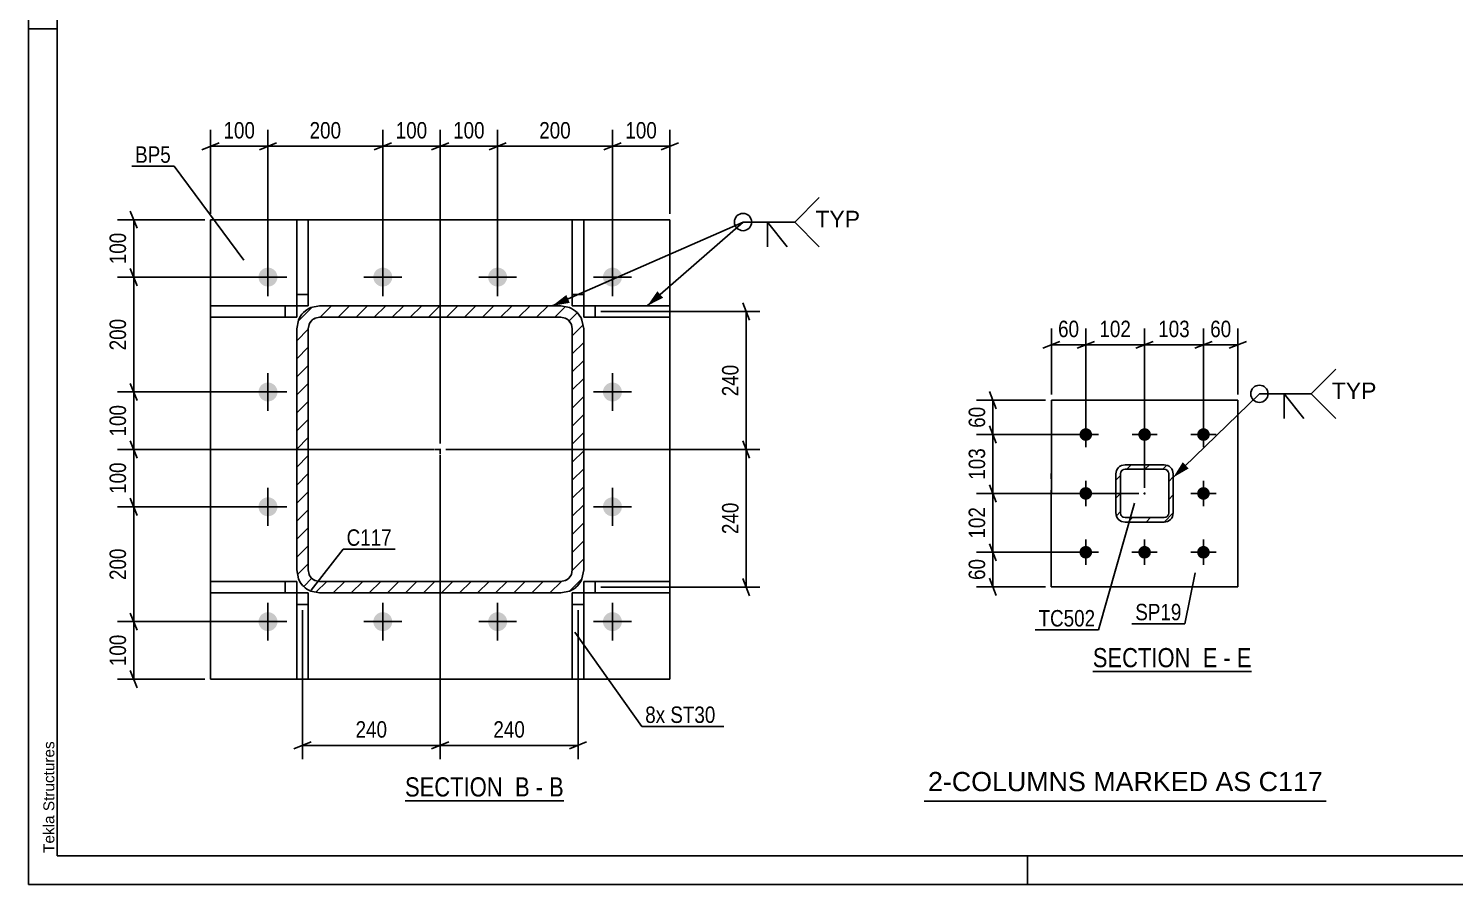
# Model space of a CAD drawing. Header units: millimetres. Extents: x -135 to 459, y -180 to 240.
# Drawn here: x -134.6 to 113.8, y -180.4 to -31.3 of the extents above; entities that cross this region are included whole.
import ezdxf

# ---------------------------------------------------------------- set-up
doc = ezdxf.new("R2010")
doc.units = ezdxf.units.MM
doc.linetypes.add('DXK_LINE_DOT2', pattern=[3.9198, 1.9599, -1.9599])
doc.linetypes.add('DXK_LINE_DOT3', pattern=[5.9187, 2.979, -0.9799, 0.9799, -0.9799])
doc.styles.add('Arial', font='ARIAL.TTF', dxfattribs={"height": 0.2})
doc.styles.add('Arial Narrow', font='ARIALN.TTF', dxfattribs={"height": 0.2})

# ---------------------------------------------------------------- blocks, each defined once
blk = doc.blocks.new('Unknown-284869733-1134')
at = {"color": 5, "linetype": 'Continuous'}
for p, q in [((-134.62, 239.6), (-134.62, -180.4)), ((-129.62, 234.6), (-129.62, -175.4)), ((-129.62, -31.4), (-134.62, -31.4)), ((-129.62, -175.4), (454.38, -175.4)), ((39.38, -180.4), (39.38, -175.4)), ((-134.62, -180.4), (459.38, -180.4))]:
    blk.add_line(p, q, dxfattribs=at)
at = {"color": 174, "linetype": 'Continuous', "style": 'Arial'}
blk.add_text('Tekla Structures', height=1.9102, rotation=90, dxfattribs=at).set_placement((-130.12, -174.9))
blk = doc.blocks.new('Unknown-284869733-11 - 7191')
at = {"color": 6, "linetype": 'Continuous'}
blk.add_line((-69.04, -165.83), (-41.39, -165.83), dxfattribs=at)
at = {"color": 0, "linetype": 'Continuous'}
blk.add_wipeout([(-50.93, -165.08), (-50.93, -161.58), (-69.04, -161.58), (-69.04, -165.08)], dxfattribs=at)
at = {"color": 7, "linetype": 'Continuous', "style": 'Arial Narrow'}
blk.add_text('SECTION ', height=3.34, dxfattribs=at).set_placement((-69.04, -165.08))
at = {"color": 0, "linetype": 'Continuous'}
blk.add_wipeout([(-47.32, -165.08), (-47.32, -161.58), (-49.88, -161.58), (-49.88, -165.08)], dxfattribs=at)
at = {"color": 7, "linetype": 'Continuous', "style": 'Arial Narrow'}
blk.add_text('B', height=3.34, dxfattribs=at).set_placement((-49.88, -165.08))
at = {"color": 0, "linetype": 'Continuous'}
blk.add_wipeout([(-45, -165.08), (-45, -161.58), (-46.27, -161.58), (-46.27, -165.08)], dxfattribs=at)
blk.add_wipeout([(-41.39, -165.08), (-41.39, -161.58), (-43.95, -161.58), (-43.95, -165.08)], dxfattribs=at)
at = {"color": 7, "linetype": 'Continuous', "style": 'Arial Narrow'}
for s, p in [('-', (-46.27, -165.08)), ('B', (-43.95, -165.08))]:
    blk.add_text(s, height=3.34, dxfattribs=at).set_placement(p)
blk = doc.blocks.new('Unknown-284869733-16 - 7795')
at = {"color": 6, "linetype": 'Continuous'}
blk.add_line((50.76, -143.32), (78.4, -143.32), dxfattribs=at)
at = {"color": 0, "linetype": 'Continuous'}
blk.add_wipeout([(68.86, -142.57), (68.86, -139.07), (50.76, -139.07), (50.76, -142.57)], dxfattribs=at)
at = {"color": 7, "linetype": 'Continuous', "style": 'Arial Narrow'}
blk.add_text('SECTION ', height=3.34, dxfattribs=at).set_placement((50.76, -142.57))
at = {"color": 0, "linetype": 'Continuous'}
blk.add_wipeout([(72.47, -142.57), (72.47, -139.07), (69.91, -139.07), (69.91, -142.57)], dxfattribs=at)
blk.add_wipeout([(74.8, -142.57), (74.8, -139.07), (73.52, -139.07), (73.52, -142.57)], dxfattribs=at)
at = {"color": 7, "linetype": 'Continuous', "style": 'Arial Narrow'}
blk.add_text('E', height=3.34, dxfattribs=at).set_placement((69.91, -142.57))
at = {"color": 0, "linetype": 'Continuous'}
blk.add_wipeout([(78.4, -142.57), (78.4, -139.07), (75.85, -139.07), (75.85, -142.57)], dxfattribs=at)
at = {"color": 7, "linetype": 'Continuous', "style": 'Arial Narrow'}
for s, p in [('-', (73.52, -142.57)), ('E', (75.85, -142.57))]:
    blk.add_text(s, height=3.34, dxfattribs=at).set_placement(p)
blk = doc.blocks.new('Part-284869733-7199 - 7191')
at = {"color": 2, "linetype": 'Continuous'}
for p, q in [((-39.91, -144.63), (-39.91, -129.63)), ((-37.91, -129.63), (-39.91, -129.63)), ((-37.91, -131.63), (-39.91, -131.63)), ((-37.91, -144.63), (-37.91, -129.63)), ((-37.91, -144.63), (-39.91, -144.63))]:
    blk.add_line(p, q, dxfattribs=at)
blk = doc.blocks.new('Part-284869733-7196 - 7191')
at = {"color": 2, "linetype": 'Continuous'}
for p, q in [((-102.91, -64.63), (-87.91, -64.63)), ((-102.91, -144.63), (-102.91, -64.63)), ((-85.91, -64.63), (-39.91, -64.63)), ((-22.91, -64.63), (-37.91, -64.63)), ((-22.91, -64.63), (-22.91, -79.63)), ((-22.91, -81.63), (-22.91, -127.63)), ((-22.91, -144.63), (-22.91, -129.63)), ((-102.91, -144.63), (-87.91, -144.63)), ((-85.91, -144.63), (-39.91, -144.63)), ((-22.91, -144.63), (-37.91, -144.63))]:
    blk.add_line(p, q, dxfattribs=at)
at = {"color": 7, "linetype": 'DXK_LINE_DOT2'}
for p, q in [((-87.91, -64.63), (-85.91, -64.63)), ((-37.91, -64.63), (-39.91, -64.63)), ((-22.91, -79.63), (-22.91, -81.63)), ((-22.91, -129.63), (-22.91, -127.63)), ((-87.91, -144.63), (-85.91, -144.63)), ((-37.91, -144.63), (-39.91, -144.63))]:
    blk.add_line(p, q, dxfattribs=at)
blk = doc.blocks.new('Part-284869733-7197 - 7191')
at = {"color": 2, "linetype": 'Continuous'}
for p, q in [((-39.91, -64.63), (-39.91, -79.63)), ((-37.91, -64.63), (-39.91, -64.63)), ((-37.91, -64.63), (-37.91, -79.63)), ((-37.91, -77.63), (-39.91, -77.63)), ((-39.91, -79.63), (-37.91, -79.63))]:
    blk.add_line(p, q, dxfattribs=at)
blk = doc.blocks.new('Part-284869733-7198 - 7191')
at = {"color": 2, "linetype": 'Continuous'}
for p, q in [((-22.91, -79.63), (-37.91, -79.63)), ((-37.91, -81.63), (-37.91, -79.63)), ((-22.91, -81.63), (-37.91, -81.63)), ((-35.91, -79.63), (-35.91, -81.63)), ((-22.91, -79.63), (-22.91, -81.63))]:
    blk.add_line(p, q, dxfattribs=at)
blk = doc.blocks.new('Part-284869733-7200 - 7191')
at = {"color": 2, "linetype": 'Continuous'}
for p, q in [((-37.91, -129.63), (-37.91, -127.63)), ((-37.91, -127.63), (-22.91, -127.63)), ((-35.91, -129.63), (-35.91, -127.63)), ((-22.91, -127.63), (-22.91, -129.63)), ((-22.91, -129.63), (-37.91, -129.63))]:
    blk.add_line(p, q, dxfattribs=at)
blk = doc.blocks.new('Part-284869733-7201 - 7191')
at = {"color": 2, "linetype": 'Continuous'}
for p, q in [((-87.91, -79.63), (-87.91, -64.63)), ((-87.91, -64.63), (-85.91, -64.63)), ((-85.91, -64.63), (-85.91, -79.63)), ((-87.91, -77.63), (-85.91, -77.63)), ((-85.91, -79.63), (-87.91, -79.63))]:
    blk.add_line(p, q, dxfattribs=at)
blk = doc.blocks.new('Part-284869733-7202 - 7191')
at = {"color": 2, "linetype": 'Continuous'}
for p, q in [((-102.91, -79.63), (-102.91, -81.63)), ((-102.91, -79.63), (-87.91, -79.63)), ((-102.91, -81.63), (-87.91, -81.63)), ((-89.91, -79.63), (-89.91, -81.63)), ((-87.91, -79.63), (-87.91, -81.63))]:
    blk.add_line(p, q, dxfattribs=at)
blk = doc.blocks.new('Part-284869733-7203 - 7191')
at = {"color": 2, "linetype": 'Continuous'}
for p, q in [((-87.91, -144.63), (-87.91, -129.63)), ((-87.91, -129.63), (-85.91, -129.63)), ((-87.91, -131.63), (-85.91, -131.63)), ((-85.91, -129.63), (-85.91, -144.63)), ((-85.91, -144.63), (-87.91, -144.63))]:
    blk.add_line(p, q, dxfattribs=at)
blk = doc.blocks.new('Part-284869733-7204 - 7191')
at = {"color": 2, "linetype": 'Continuous'}
for p, q in [((-102.91, -129.63), (-102.91, -127.63)), ((-102.91, -127.63), (-87.91, -127.63)), ((-89.91, -129.63), (-89.91, -127.63)), ((-87.91, -127.63), (-87.91, -129.63)), ((-87.91, -129.63), (-102.91, -129.63))]:
    blk.add_line(p, q, dxfattribs=at)
blk = doc.blocks.new('Part-284869733-7240 - 7191')
at = {"linetype": 'Continuous'}
h = blk.add_hatch(dxfattribs=at)
h.set_pattern_fill('', scale=0.7, style=0, pattern_type=0)
h.set_pattern_definition([(45, (-40.383, -129.3293), (-1.571545, 1.571545), [])])
h.paths.add_polyline_path([(-41.91, -129.63), (-40.38, -129.33), (-39.09, -128.46), (-38.22, -127.16), (-37.91, -125.63), (-37.91, -83.63), (-38.22, -82.1), (-39.09, -80.81), (-40.38, -79.94), (-41.91, -79.63), (-83.91, -79.63), (-85.44, -79.94), (-86.74, -80.81), (-87.61, -82.1), (-87.91, -83.63), (-87.91, -125.63), (-87.61, -127.16), (-86.74, -128.46), (-85.44, -129.33), (-83.91, -129.63)])
h.paths.add_polyline_path([(-84.68, -127.48), (-85.33, -127.05), (-85.76, -126.4), (-85.91, -125.63), (-85.91, -83.63), (-85.76, -82.87), (-85.33, -82.22), (-84.68, -81.79), (-83.91, -81.63), (-41.91, -81.63), (-41.15, -81.79), (-40.5, -82.22), (-40.07, -82.87), (-39.91, -83.63), (-39.91, -125.63), (-40.07, -126.4), (-40.5, -127.05), (-41.15, -127.48), (-41.91, -127.63), (-83.91, -127.63)])
at = {"color": 7, "linetype": 'DXK_LINE_DOT2'}
for p, q in [((-85.44, -79.94), (-83.91, -79.63)), ((-83.91, -81.63), (-84.68, -81.79)), ((-83.91, -79.63), (-41.91, -79.63)), ((-83.91, -81.63), (-41.91, -81.63)), ((-41.91, -79.63), (-40.38, -79.94)), ((-41.15, -81.79), (-41.91, -81.63)), ((-87.91, -83.63), (-87.61, -82.1)), ((-87.91, -125.63), (-87.91, -83.63)), ((-85.76, -82.87), (-85.91, -83.63)), ((-85.91, -125.63), (-85.91, -83.63)), ((-39.91, -83.63), (-40.07, -82.87)), ((-39.91, -125.63), (-39.91, -83.63)), ((-38.22, -82.1), (-37.91, -83.63)), ((-37.91, -125.63), (-37.91, -83.63)), ((-87.61, -127.16), (-87.91, -125.63)), ((-85.91, -125.63), (-85.76, -126.4)), ((-40.07, -126.4), (-39.91, -125.63)), ((-37.91, -125.63), (-38.22, -127.16)), ((-84.68, -127.48), (-83.91, -127.63)), ((-83.91, -127.63), (-41.91, -127.63)), ((-41.91, -127.63), (-41.15, -127.48)), ((-83.91, -129.63), (-85.44, -129.33)), ((-83.91, -129.63), (-41.91, -129.63)), ((-40.38, -129.33), (-41.91, -129.63))]:
    blk.add_line(p, q, dxfattribs=at)
at = {"color": 2, "linetype": 'Continuous'}
for p, q in [((-83.91, -79.63), (-85.44, -79.94)), ((-84.68, -81.79), (-83.91, -81.63)), ((-83.91, -79.63), (-41.91, -79.63)), ((-83.91, -81.63), (-41.91, -81.63)), ((-40.38, -79.94), (-41.91, -79.63)), ((-41.91, -81.63), (-41.15, -81.79)), ((-87.61, -82.1), (-87.91, -83.63)), ((-87.91, -125.63), (-87.91, -83.63)), ((-85.91, -83.63), (-85.76, -82.87)), ((-85.91, -125.63), (-85.91, -83.63)), ((-40.07, -82.87), (-39.91, -83.63)), ((-39.91, -125.63), (-39.91, -83.63)), ((-37.91, -83.63), (-38.22, -82.1)), ((-37.91, -125.63), (-37.91, -83.63)), ((-87.91, -125.63), (-87.61, -127.16)), ((-85.76, -126.4), (-85.91, -125.63)), ((-39.91, -125.63), (-40.07, -126.4)), ((-38.22, -127.16), (-37.91, -125.63)), ((-83.91, -127.63), (-84.68, -127.48)), ((-83.91, -127.63), (-41.91, -127.63)), ((-41.15, -127.48), (-41.91, -127.63)), ((-85.44, -129.33), (-83.91, -129.63)), ((-83.91, -129.63), (-41.91, -129.63)), ((-41.91, -129.63), (-40.38, -129.33))]:
    blk.add_line(p, q, dxfattribs=at)
at = {"color": 7, "linetype": 'DXK_LINE_DOT3'}
for p, q in [((-62.91, -94.63), (-62.91, -114.63)), ((-52.91, -104.63), (-72.91, -104.63))]:
    blk.add_line(p, q, dxfattribs=at)
at = {"color": 7, "linetype": 'DXK_LINE_DOT2'}
for centre, radius, start, end in [((-83.91, -83.63), 4, 112.5, 157.5), ((-83.91, -83.63), 2, 112.5, 157.5), ((-41.91, -83.63), 2, 22.5, 67.5), ((-41.91, -83.63), 4, 22.5, 67.5), ((-83.91, -125.63), 2, 202.5, 247.5), ((-41.91, -125.63), 2, 292.5, 337.5), ((-83.91, -125.63), 4, 202.5, 247.5), ((-41.91, -125.63), 4, 292.5, 337.5)]:
    blk.add_arc(centre, radius, start, end, dxfattribs=at)
at = {"color": 2, "linetype": 'Continuous'}
for centre, radius, start, end in [((-83.91, -83.63), 4, 112.5, 157.5), ((-83.91, -83.63), 2, 112.5, 157.5), ((-41.91, -83.63), 2, 22.5, 67.5), ((-41.91, -83.63), 4, 22.5, 67.5), ((-83.91, -125.63), 2, 202.5, 247.5), ((-41.91, -125.63), 2, 292.5, 337.5), ((-83.91, -125.63), 4, 202.5, 247.5), ((-41.91, -125.63), 4, 292.5, 337.5)]:
    blk.add_arc(centre, radius, start, end, dxfattribs=at)
blk = doc.blocks.new('Bolt-284869733-7241 - 7191')
at = {"linetype": 'Continuous'}
for points in [[(-91.26, -74.63, -1), (-94.56, -74.63, -1)], [(-71.26, -74.63, -1), (-74.56, -74.63, -1)], [(-51.26, -74.63, -1), (-54.56, -74.63, -1)], [(-31.26, -74.63, -1), (-34.56, -74.63, -1)], [(-91.26, -94.63, -1), (-94.56, -94.63, -1)], [(-31.26, -94.63, -1), (-34.56, -94.63, -1)], [(-91.26, -114.63, -1), (-94.56, -114.63, -1)], [(-31.26, -114.63, -1), (-34.56, -114.63, -1)], [(-91.26, -134.63, -1), (-94.56, -134.63, -1)], [(-71.26, -134.63, -1), (-74.56, -134.63, -1)], [(-51.26, -134.63, -1), (-54.56, -134.63, -1)], [(-31.26, -134.63, -1), (-34.56, -134.63, -1)]]:
    blk.add_hatch(color=1, dxfattribs=at).paths.add_polyline_path(points)
at = {"color": 1, "linetype": 'Continuous'}
for p, q in [((-92.91, -71.33), (-92.91, -77.93)), ((-72.91, -71.33), (-72.91, -77.93)), ((-52.91, -71.33), (-52.91, -77.93)), ((-32.91, -71.33), (-32.91, -77.93)), ((-89.61, -74.63), (-96.21, -74.63)), ((-69.61, -74.63), (-76.21, -74.63)), ((-49.61, -74.63), (-56.21, -74.63)), ((-29.61, -74.63), (-36.21, -74.63)), ((-92.91, -91.33), (-92.91, -97.93)), ((-32.91, -91.33), (-32.91, -97.93)), ((-89.61, -94.63), (-96.21, -94.63)), ((-29.61, -94.63), (-36.21, -94.63)), ((-92.91, -111.33), (-92.91, -117.93)), ((-32.91, -111.33), (-32.91, -117.93)), ((-89.61, -114.63), (-96.21, -114.63)), ((-29.61, -114.63), (-36.21, -114.63)), ((-92.91, -131.33), (-92.91, -137.93)), ((-72.91, -131.33), (-72.91, -137.93)), ((-52.91, -131.33), (-52.91, -137.93)), ((-32.91, -131.33), (-32.91, -137.93)), ((-89.61, -134.63), (-96.21, -134.63)), ((-69.61, -134.63), (-76.21, -134.63)), ((-49.61, -134.63), (-56.21, -134.63)), ((-29.61, -134.63), (-36.21, -134.63))]:
    blk.add_line(p, q, dxfattribs=at)
blk = doc.blocks.new('Part-284869733-7798 - 7795')
at = {"linetype": 'Continuous'}
h = blk.add_hatch(dxfattribs=at)
h.set_pattern_fill('', scale=0.7, style=0, pattern_type=0)
h.set_pattern_definition([(45, (63.1817, -117.299), (-1.57154, 1.57154), [])])
h.paths.add_polyline_path([(56.38, -117.3), (63.18, -117.3), (63.79, -117.18), (64.31, -116.83), (64.66, -116.31), (64.78, -115.7), (64.78, -108.9), (64.66, -108.29), (64.31, -107.77), (63.8, -107.42), (63.18, -107.3), (56.38, -107.3), (55.77, -107.42), (55.25, -107.77), (54.91, -108.29), (54.78, -108.9), (54.78, -115.7), (54.9, -116.31), (55.25, -116.83), (55.77, -117.18)])
h.paths.add_polyline_path([(55.64, -116), (55.58, -115.7), (55.58, -108.9), (55.64, -108.59), (55.82, -108.33), (56.08, -108.16), (56.38, -108.1), (63.18, -108.1), (63.49, -108.16), (63.75, -108.33), (63.92, -108.59), (63.98, -108.9), (63.98, -115.7), (63.92, -116.01), (63.75, -116.26), (63.49, -116.44), (63.18, -116.5), (56.38, -116.5), (56.08, -116.44), (55.82, -116.26)])
blk.add_hatch(color=246, dxfattribs=at).paths.add_polyline_path([(59.78, -112.4, -1), (59.78, -112.2, -1)])
at = {"color": 7, "linetype": 'DXK_LINE_DOT2'}
for p, q in [((54.78, -108.9), (54.91, -108.29)), ((54.78, -115.7), (54.78, -108.9)), ((55.64, -108.59), (55.58, -108.9)), ((55.58, -115.7), (55.58, -108.9)), ((55.77, -107.42), (56.38, -107.3)), ((56.38, -108.1), (56.08, -108.16)), ((63.18, -107.3), (56.38, -107.3)), ((56.38, -108.1), (63.18, -108.1)), ((63.18, -107.3), (63.8, -107.42)), ((63.49, -108.16), (63.18, -108.1)), ((63.98, -108.9), (63.92, -108.59)), ((63.92, -108.59), (63.92, -108.59)), ((63.98, -115.7), (63.98, -108.9)), ((64.66, -108.29), (64.66, -108.29)), ((64.66, -108.29), (64.78, -108.9)), ((64.78, -108.9), (64.78, -115.7)), ((54.9, -116.31), (54.78, -115.7)), ((55.58, -115.7), (55.64, -116)), ((56.08, -116.44), (56.38, -116.5)), ((56.38, -116.5), (63.18, -116.5)), ((63.18, -116.5), (63.49, -116.44)), ((63.92, -116.01), (63.98, -115.7)), ((63.98, -115.7), (63.98, -115.7)), ((64.78, -115.7), (64.66, -116.31)), ((64.78, -115.7), (64.78, -115.7)), ((56.38, -117.3), (55.77, -117.18)), ((56.38, -117.3), (63.18, -117.3)), ((63.79, -117.18), (63.18, -117.3))]:
    blk.add_line(p, q, dxfattribs=at)
at = {"color": 2, "linetype": 'Continuous'}
for p, q in [((54.91, -108.29), (54.78, -108.9)), ((54.78, -108.9), (54.78, -108.9)), ((54.78, -115.7), (54.78, -108.9)), ((55.58, -108.9), (55.64, -108.59)), ((55.58, -108.9), (55.58, -108.9)), ((55.58, -115.7), (55.58, -108.9)), ((56.38, -107.3), (55.77, -107.42)), ((56.08, -108.16), (56.38, -108.1)), ((56.38, -107.3), (56.38, -107.3)), ((56.38, -107.3), (63.18, -107.3)), ((56.38, -108.1), (56.38, -108.1)), ((56.38, -108.1), (63.18, -108.1)), ((63.18, -107.3), (63.18, -107.3)), ((63.8, -107.42), (63.18, -107.3)), ((63.18, -108.1), (63.18, -108.1)), ((63.18, -108.1), (63.49, -108.16)), ((63.92, -108.59), (63.98, -108.9)), ((63.98, -108.9), (63.98, -108.9)), ((63.98, -115.7), (63.98, -108.9)), ((64.78, -108.9), (64.66, -108.29)), ((64.78, -108.9), (64.78, -108.9)), ((64.78, -115.7), (64.78, -108.9)), ((54.78, -115.7), (54.78, -115.7)), ((54.78, -115.7), (54.9, -116.31)), ((55.58, -115.7), (55.58, -115.7)), ((55.64, -116), (55.58, -115.7)), ((56.38, -116.5), (56.08, -116.44)), ((56.38, -116.5), (56.38, -116.5)), ((56.38, -116.5), (63.18, -116.5)), ((63.49, -116.44), (63.18, -116.5)), ((63.18, -116.5), (63.18, -116.5)), ((63.98, -115.7), (63.92, -116.01)), ((63.98, -115.7), (63.98, -115.7)), ((64.66, -116.31), (64.78, -115.7)), ((64.78, -115.7), (64.78, -115.7)), ((55.77, -117.18), (56.38, -117.3)), ((56.38, -117.3), (56.38, -117.3)), ((56.38, -117.3), (63.18, -117.3)), ((63.18, -117.3), (63.79, -117.18)), ((63.18, -117.3), (63.18, -117.3))]:
    blk.add_line(p, q, dxfattribs=at)
at = {"color": 7, "linetype": 'DXK_LINE_DOT3'}
blk.add_line((59.78, -112.3), (59.78, -112.3), dxfattribs=at)
at = {"color": 246, "linetype": 'DXK_LINE_DOT2'}
blk.add_line((59.78, -112.3), (59.78, -112.3), dxfattribs=at)
at = {"color": 246, "linetype": 'Continuous'}
blk.add_circle((59.78, -112.3), 0.1, dxfattribs=at)
at = {"color": 7, "linetype": 'DXK_LINE_DOT2'}
for centre, radius, start, end in [((56.38, -108.9), 1.6, 112.4901, 157.4901), ((56.38, -108.9), 0.8, 112.4901, 157.4901), ((63.18, -108.9), 0.8, 22.4901, 67.4901), ((63.18, -108.9), 1.6, 22.4901, 67.4901), ((56.38, -115.7), 1.6, 202.4901, 247.4901), ((56.38, -115.7), 0.8, 202.4901, 247.4901), ((63.18, -115.7), 0.8, 292.4901, 337.4901), ((63.18, -115.7), 1.6, 292.4901, 337.4901)]:
    blk.add_arc(centre, radius, start, end, dxfattribs=at)
at = {"color": 2, "linetype": 'Continuous'}
for centre, radius, start, end in [((56.38, -108.9), 1.6, 112.4901, 157.4901), ((56.38, -108.9), 0.8, 112.4901, 157.4901), ((63.18, -108.9), 0.8, 22.4901, 67.4901), ((63.18, -108.9), 1.6, 22.4901, 67.4901), ((56.38, -115.7), 1.6, 202.4901, 247.4901), ((56.38, -115.7), 0.8, 202.4901, 247.4901), ((63.18, -115.7), 0.8, 292.4901, 337.4901), ((63.18, -115.7), 1.6, 292.4901, 337.4901)]:
    blk.add_arc(centre, radius, start, end, dxfattribs=at)
blk = doc.blocks.new('Part-284869733-7812 - 7795')
at = {"color": 2, "linetype": 'Continuous'}
for p, q in [((43.53, -128.55), (43.54, -96.05)), ((43.54, -96.05), (43.54, -96.05)), ((76.04, -96.05), (43.54, -96.05)), ((76.03, -128.55), (76.04, -96.05)), ((43.53, -128.55), (43.53, -128.55)), ((76.03, -128.55), (43.53, -128.55))]:
    blk.add_line(p, q, dxfattribs=at)
at = {"color": 7, "linetype": 'DXK_LINE_DOT2'}
for p, q in [((43.54, -96.05), (43.53, -128.55)), ((76.03, -128.55), (76.04, -96.05)), ((76.04, -96.05), (76.04, -96.05)), ((76.03, -128.55), (76.03, -128.55))]:
    blk.add_line(p, q, dxfattribs=at)
blk = doc.blocks.new('Bolt-284869733-7847 - 7795')
at = {"linetype": 'Continuous'}
for points in [[(50.64, -102.05), (50.61, -102.28), (50.54, -102.49), (50.42, -102.69), (50.27, -102.86), (50.08, -103), (49.87, -103.09), (49.65, -103.14), (49.42, -103.14), (49.19, -103.09), (48.98, -103), (48.8, -102.86), (48.65, -102.69), (48.53, -102.49), (48.46, -102.28), (48.44, -102.05), (48.46, -101.82), (48.53, -101.6), (48.65, -101.4), (48.8, -101.23), (48.99, -101.09), (49.2, -101), (49.42, -100.95), (49.65, -100.95), (49.88, -101), (50.09, -101.09), (50.27, -101.23), (50.43, -101.4), (50.54, -101.6), (50.61, -101.82)], [(60.89, -102.05), (60.86, -102.28), (60.79, -102.5), (60.67, -102.7), (60.52, -102.87), (60.33, -103), (60.12, -103.09), (59.9, -103.14), (59.67, -103.14), (59.44, -103.09), (59.23, -103), (59.05, -102.87), (58.9, -102.69), (58.78, -102.5), (58.71, -102.28), (58.69, -102.05), (58.71, -101.82), (58.78, -101.6), (58.9, -101.4), (59.05, -101.23), (59.24, -101.1), (59.45, -101), (59.67, -100.95), (59.9, -100.95), (60.13, -101), (60.34, -101.1), (60.52, -101.23), (60.68, -101.4), (60.79, -101.6), (60.86, -101.82)], [(71.14, -102.05), (71.11, -102.28), (71.04, -102.5), (70.92, -102.7), (70.77, -102.87), (70.58, -103), (70.37, -103.1), (70.15, -103.14), (69.92, -103.14), (69.69, -103.1), (69.48, -103), (69.3, -102.87), (69.15, -102.7), (69.03, -102.5), (68.96, -102.28), (68.94, -102.05), (68.96, -101.82), (69.03, -101.6), (69.15, -101.4), (69.3, -101.23), (69.49, -101.1), (69.7, -101), (69.92, -100.96), (70.15, -100.96), (70.38, -101), (70.59, -101.1), (70.77, -101.23), (70.93, -101.4), (71.04, -101.6), (71.11, -101.82)], [(50.63, -112.3), (50.61, -112.53), (50.54, -112.74), (50.42, -112.94), (50.27, -113.11), (50.08, -113.25), (49.87, -113.34), (49.65, -113.39), (49.42, -113.39), (49.19, -113.34), (48.98, -113.25), (48.8, -113.11), (48.64, -112.94), (48.53, -112.74), (48.46, -112.53), (48.43, -112.3), (48.46, -112.07), (48.53, -111.85), (48.64, -111.65), (48.8, -111.48), (48.98, -111.34), (49.19, -111.25), (49.42, -111.2), (49.65, -111.2), (49.87, -111.25), (50.08, -111.34), (50.27, -111.48), (50.42, -111.65), (50.54, -111.85), (50.61, -112.07)], [(71.13, -112.3), (71.11, -112.53), (71.04, -112.75), (70.92, -112.95), (70.77, -113.12), (70.58, -113.25), (70.37, -113.35), (70.15, -113.39), (69.92, -113.39), (69.69, -113.35), (69.48, -113.25), (69.3, -113.12), (69.14, -112.95), (69.03, -112.75), (68.96, -112.53), (68.93, -112.3), (68.96, -112.07), (69.03, -111.85), (69.14, -111.65), (69.3, -111.48), (69.48, -111.35), (69.69, -111.25), (69.92, -111.21), (70.15, -111.21), (70.37, -111.25), (70.58, -111.35), (70.77, -111.48), (70.92, -111.65), (71.04, -111.85), (71.11, -112.07)], [(50.63, -122.55), (50.61, -122.78), (50.54, -122.99), (50.42, -123.19), (50.27, -123.36), (50.08, -123.5), (49.87, -123.59), (49.65, -123.64), (49.42, -123.64), (49.19, -123.59), (48.98, -123.5), (48.8, -123.36), (48.64, -123.19), (48.53, -122.99), (48.46, -122.78), (48.43, -122.55), (48.46, -122.32), (48.53, -122.1), (48.64, -121.9), (48.8, -121.73), (48.98, -121.59), (49.19, -121.5), (49.42, -121.45), (49.65, -121.45), (49.87, -121.5), (50.08, -121.59), (50.27, -121.73), (50.42, -121.9), (50.54, -122.1), (50.61, -122.32)], [(60.88, -122.55), (60.86, -122.78), (60.79, -123), (60.67, -123.2), (60.52, -123.37), (60.33, -123.5), (60.12, -123.59), (59.9, -123.64), (59.67, -123.64), (59.44, -123.59), (59.23, -123.5), (59.05, -123.37), (58.89, -123.19), (58.78, -123), (58.71, -122.78), (58.68, -122.55), (58.71, -122.32), (58.78, -122.1), (58.89, -121.9), (59.05, -121.73), (59.23, -121.6), (59.44, -121.5), (59.67, -121.45), (59.9, -121.45), (60.12, -121.5), (60.33, -121.6), (60.52, -121.73), (60.67, -121.9), (60.79, -122.1), (60.86, -122.32)], [(71.13, -122.55), (71.11, -122.78), (71.04, -123), (70.92, -123.2), (70.77, -123.37), (70.58, -123.5), (70.37, -123.6), (70.15, -123.64), (69.92, -123.64), (69.69, -123.6), (69.48, -123.5), (69.3, -123.37), (69.14, -123.2), (69.03, -123), (68.96, -122.78), (68.93, -122.55), (68.96, -122.32), (69.03, -122.1), (69.14, -121.9), (69.3, -121.73), (69.48, -121.6), (69.69, -121.5), (69.92, -121.46), (70.15, -121.46), (70.37, -121.5), (70.58, -121.6), (70.77, -121.73), (70.92, -121.9), (71.04, -122.1), (71.11, -122.32)]]:
    blk.add_hatch(color=1, dxfattribs=at).paths.add_polyline_path(points)
at = {"color": 1, "linetype": 'Continuous'}
for p, q in [((49.53, -104.25), (49.54, -99.85)), ((59.78, -104.25), (59.79, -99.85)), ((70.03, -104.25), (70.04, -99.85)), ((47.34, -102.05), (51.74, -102.05)), ((57.59, -102.05), (61.99, -102.05)), ((67.84, -102.05), (72.24, -102.05)), ((49.53, -114.5), (49.53, -110.1)), ((70.03, -114.5), (70.03, -110.1)), ((47.33, -112.3), (51.73, -112.3)), ((67.83, -112.3), (72.23, -112.3)), ((49.53, -124.75), (49.53, -120.35)), ((59.78, -124.75), (59.78, -120.35)), ((70.03, -124.75), (70.03, -120.35)), ((47.33, -122.55), (51.73, -122.55)), ((57.58, -122.55), (61.98, -122.55)), ((67.83, -122.55), (72.23, -122.55))]:
    blk.add_line(p, q, dxfattribs=at)
blk = doc.blocks.new('StraightDimension-284869733-10259 - 7191')
at = {"color": 7, "linetype": 'Continuous'}
for p, q in [((-72.91, -73.63), (-72.91, -48.99)), ((-62.91, -103.63), (-62.91, -48.99)), ((-74.41, -52.44), (-71.41, -51.24)), ((-72.91, -51.84), (-62.91, -51.84)), ((-61.41, -51.24), (-64.41, -52.44))]:
    blk.add_line(p, q, dxfattribs=at)
at = {"color": 0}
blk.add_wipeout([(-64.57, -51.09), (-64.57, -46.89), (-71.26, -46.89), (-71.26, -51.09)], dxfattribs=at)
at = {"color": 3, "style": 'Arial Narrow'}
blk.add_text('100', height=2.863, dxfattribs=at).set_placement((-70.66, -50.49))
blk = doc.blocks.new('StraightDimension-284869733-10257 - 7191')
at = {"color": 7, "linetype": 'Continuous'}
for p, q in [((-52.91, -73.63), (-52.91, -48.99)), ((-32.91, -73.63), (-32.91, -48.99)), ((-51.41, -51.24), (-54.41, -52.44)), ((-52.91, -51.84), (-32.91, -51.84)), ((-34.41, -52.44), (-31.41, -51.24))]:
    blk.add_line(p, q, dxfattribs=at)
at = {"color": 0}
blk.add_wipeout([(-39.57, -51.09), (-39.57, -46.89), (-46.26, -46.89), (-46.26, -51.09)], dxfattribs=at)
at = {"color": 3, "style": 'Arial Narrow'}
blk.add_text('200', height=2.863, dxfattribs=at).set_placement((-45.66, -50.49))
blk = doc.blocks.new('StraightDimension-284869733-10258 - 7191')
at = {"color": 7, "linetype": 'Continuous'}
for p, q in [((-62.91, -103.63), (-62.91, -48.99)), ((-52.91, -73.63), (-52.91, -48.99)), ((-64.41, -52.44), (-61.41, -51.24)), ((-62.91, -51.84), (-52.91, -51.84)), ((-51.41, -51.24), (-54.41, -52.44))]:
    blk.add_line(p, q, dxfattribs=at)
at = {"color": 0}
blk.add_wipeout([(-54.57, -51.09), (-54.57, -46.89), (-61.26, -46.89), (-61.26, -51.09)], dxfattribs=at)
at = {"color": 3, "style": 'Arial Narrow'}
blk.add_text('100', height=2.863, dxfattribs=at).set_placement((-60.66, -50.49))
blk = doc.blocks.new('StraightDimension-284869733-7599 - 7191')
at = {"color": 7, "linetype": 'Continuous'}
for p, q in [((-9.01, -82.13), (-10.21, -79.13)), ((-34.91, -80.63), (-7.21, -80.63)), ((-9.61, -104.63), (-9.61, -80.63)), ((-10.21, -103.13), (-9.01, -106.13)), ((-61.91, -104.63), (-7.21, -104.63))]:
    blk.add_line(p, q, dxfattribs=at)
at = {"color": 0}
blk.add_wipeout([(-10.36, -89.29), (-14.56, -89.29), (-14.56, -95.98), (-10.36, -95.98)], dxfattribs=at)
at = {"color": 3, "style": 'Arial Narrow'}
blk.add_text('240', height=2.863, rotation=90.0002, dxfattribs=at).set_placement((-10.96, -95.38))
blk = doc.blocks.new('StraightDimension-284869733-10317 - 7191')
at = {"color": 7, "linetype": 'Continuous'}
for p, q in [((-115.69, -116.13), (-116.89, -113.13)), ((-93.91, -114.63), (-119.14, -114.63)), ((-116.29, -134.63), (-116.29, -114.63)), ((-116.89, -133.13), (-115.69, -136.13)), ((-93.91, -134.63), (-119.14, -134.63))]:
    blk.add_line(p, q, dxfattribs=at)
at = {"color": 0}
blk.add_wipeout([(-117.04, -121.29), (-121.24, -121.29), (-121.24, -127.98), (-117.04, -127.98)], dxfattribs=at)
at = {"color": 3, "style": 'Arial Narrow'}
blk.add_text('200', height=2.863, rotation=90.0002, dxfattribs=at).set_placement((-117.64, -127.38))
blk = doc.blocks.new('StraightDimension-284869733-10318 - 7191')
at = {"color": 7, "linetype": 'Continuous'}
for p, q in [((-116.89, -133.13), (-115.69, -136.13)), ((-93.91, -134.63), (-119.14, -134.63)), ((-116.29, -144.63), (-116.29, -134.63)), ((-115.69, -146.13), (-116.89, -143.13)), ((-103.91, -144.63), (-119.14, -144.63))]:
    blk.add_line(p, q, dxfattribs=at)
at = {"color": 0}
blk.add_wipeout([(-117.04, -136.29), (-121.24, -136.29), (-121.24, -142.98), (-117.04, -142.98)], dxfattribs=at)
at = {"color": 3, "style": 'Arial Narrow'}
blk.add_text('100', height=2.863, rotation=90.0002, dxfattribs=at).set_placement((-117.64, -142.38))
blk = doc.blocks.new('StraightDimension-284869733-10260 - 7191')
at = {"color": 7, "linetype": 'Continuous'}
for p, q in [((-92.91, -73.63), (-92.91, -48.99)), ((-72.91, -73.63), (-72.91, -48.99)), ((-91.41, -51.24), (-94.41, -52.44)), ((-92.91, -51.84), (-72.91, -51.84)), ((-74.41, -52.44), (-71.41, -51.24))]:
    blk.add_line(p, q, dxfattribs=at)
at = {"color": 0}
blk.add_wipeout([(-79.57, -51.09), (-79.57, -46.89), (-86.26, -46.89), (-86.26, -51.09)], dxfattribs=at)
at = {"color": 3, "style": 'Arial Narrow'}
blk.add_text('200', height=2.863, dxfattribs=at).set_placement((-85.66, -50.49))
blk = doc.blocks.new('StraightDimension-284869733-10261 - 7191')
at = {"color": 7, "linetype": 'Continuous'}
for p, q in [((-102.91, -63.63), (-102.91, -48.99)), ((-92.91, -73.63), (-92.91, -48.99)), ((-104.41, -52.44), (-101.41, -51.24)), ((-102.91, -51.84), (-92.91, -51.84)), ((-91.41, -51.24), (-94.41, -52.44))]:
    blk.add_line(p, q, dxfattribs=at)
at = {"color": 0}
blk.add_wipeout([(-94.57, -51.09), (-94.57, -46.89), (-101.26, -46.89), (-101.26, -51.09)], dxfattribs=at)
at = {"color": 3, "style": 'Arial Narrow'}
blk.add_text('100', height=2.863, dxfattribs=at).set_placement((-100.66, -50.49))
blk = doc.blocks.new('StraightDimension-284869733-7584 - 7191')
at = {"color": 7, "linetype": 'Continuous'}
for p, q in [((-62.91, -105.63), (-62.91, -158.58)), ((-38.91, -132.63), (-38.91, -158.58)), ((-61.41, -155.58), (-64.41, -156.78)), ((-62.91, -156.18), (-38.91, -156.18)), ((-40.41, -156.78), (-37.41, -155.58))]:
    blk.add_line(p, q, dxfattribs=at)
at = {"color": 0}
blk.add_wipeout([(-47.57, -155.43), (-47.57, -151.23), (-54.25, -151.23), (-54.25, -155.43)], dxfattribs=at)
at = {"color": 3, "style": 'Arial Narrow'}
blk.add_text('240', height=2.863, dxfattribs=at).set_placement((-53.65, -154.83))
blk = doc.blocks.new('StraightDimension-284869733-7585 - 7191')
at = {"color": 7, "linetype": 'Continuous'}
for p, q in [((-62.91, -105.63), (-62.91, -158.58)), ((-86.91, -132.63), (-86.91, -158.58)), ((-85.41, -155.58), (-88.41, -156.78)), ((-86.91, -156.18), (-62.91, -156.18)), ((-64.41, -156.78), (-61.41, -155.58))]:
    blk.add_line(p, q, dxfattribs=at)
at = {"color": 0}
blk.add_wipeout([(-71.57, -155.43), (-71.57, -151.23), (-78.25, -151.23), (-78.25, -155.43)], dxfattribs=at)
at = {"color": 3, "style": 'Arial Narrow'}
blk.add_text('240', height=2.863, dxfattribs=at).set_placement((-77.65, -154.83))
blk = doc.blocks.new('StraightDimension-284869733-7600 - 7191')
at = {"color": 7, "linetype": 'Continuous'}
for p, q in [((-9.01, -106.13), (-10.21, -103.13)), ((-61.91, -104.63), (-7.21, -104.63)), ((-9.61, -128.63), (-9.61, -104.63)), ((-34.91, -128.63), (-7.21, -128.63)), ((-10.21, -127.13), (-9.01, -130.13))]:
    blk.add_line(p, q, dxfattribs=at)
at = {"color": 0}
blk.add_wipeout([(-10.36, -113.29), (-14.56, -113.29), (-14.56, -119.98), (-10.36, -119.98)], dxfattribs=at)
at = {"color": 3, "style": 'Arial Narrow'}
blk.add_text('240', height=2.863, rotation=90.0002, dxfattribs=at).set_placement((-10.96, -119.38))
blk = doc.blocks.new('StraightDimension-284869733-10256 - 7191')
at = {"color": 7, "linetype": 'Continuous'}
for p, q in [((-32.91, -73.63), (-32.91, -48.99)), ((-22.91, -63.63), (-22.91, -48.99)), ((-34.41, -52.44), (-31.41, -51.24)), ((-32.91, -51.84), (-22.91, -51.84)), ((-21.41, -51.24), (-24.41, -52.44))]:
    blk.add_line(p, q, dxfattribs=at)
at = {"color": 0}
blk.add_wipeout([(-24.57, -51.09), (-24.57, -46.89), (-31.26, -46.89), (-31.26, -51.09)], dxfattribs=at)
at = {"color": 3, "style": 'Arial Narrow'}
blk.add_text('100', height=2.863, dxfattribs=at).set_placement((-30.66, -50.49))
blk = doc.blocks.new('StraightDimension-284869733-10313 - 7191')
at = {"color": 7, "linetype": 'Continuous'}
for p, q in [((-116.89, -63.13), (-115.69, -66.13)), ((-103.91, -64.63), (-119.14, -64.63)), ((-116.29, -74.63), (-116.29, -64.63)), ((-115.69, -76.13), (-116.89, -73.13)), ((-93.91, -74.63), (-119.14, -74.63))]:
    blk.add_line(p, q, dxfattribs=at)
at = {"color": 0}
blk.add_wipeout([(-117.04, -66.29), (-121.24, -66.29), (-121.24, -72.98), (-117.04, -72.98)], dxfattribs=at)
at = {"color": 3, "style": 'Arial Narrow'}
blk.add_text('100', height=2.863, rotation=90.0002, dxfattribs=at).set_placement((-117.64, -72.38))
blk = doc.blocks.new('StraightDimension-284869733-10314 - 7191')
at = {"color": 7, "linetype": 'Continuous'}
for p, q in [((-115.69, -76.13), (-116.89, -73.13)), ((-93.91, -74.63), (-119.14, -74.63)), ((-116.29, -94.63), (-116.29, -74.63)), ((-116.89, -93.13), (-115.69, -96.13)), ((-93.91, -94.63), (-119.14, -94.63))]:
    blk.add_line(p, q, dxfattribs=at)
at = {"color": 0}
blk.add_wipeout([(-117.04, -81.29), (-121.24, -81.29), (-121.24, -87.98), (-117.04, -87.98)], dxfattribs=at)
at = {"color": 3, "style": 'Arial Narrow'}
blk.add_text('200', height=2.863, rotation=90.0002, dxfattribs=at).set_placement((-117.64, -87.38))
blk = doc.blocks.new('StraightDimension-284869733-10315 - 7191')
at = {"color": 7, "linetype": 'Continuous'}
for p, q in [((-116.89, -93.13), (-115.69, -96.13)), ((-93.91, -94.63), (-119.14, -94.63)), ((-116.29, -104.63), (-116.29, -94.63)), ((-115.69, -106.13), (-116.89, -103.13)), ((-63.91, -104.63), (-119.14, -104.63))]:
    blk.add_line(p, q, dxfattribs=at)
at = {"color": 0}
blk.add_wipeout([(-117.04, -96.29), (-121.24, -96.29), (-121.24, -102.98), (-117.04, -102.98)], dxfattribs=at)
at = {"color": 3, "style": 'Arial Narrow'}
blk.add_text('100', height=2.863, rotation=90.0002, dxfattribs=at).set_placement((-117.64, -102.38))
blk = doc.blocks.new('StraightDimension-284869733-10316 - 7191')
at = {"color": 7, "linetype": 'Continuous'}
for p, q in [((-116.89, -103.13), (-115.69, -106.13)), ((-63.91, -104.63), (-119.14, -104.63)), ((-116.29, -114.63), (-116.29, -104.63)), ((-115.69, -116.13), (-116.89, -113.13)), ((-93.91, -114.63), (-119.14, -114.63))]:
    blk.add_line(p, q, dxfattribs=at)
at = {"color": 0}
blk.add_wipeout([(-117.04, -106.29), (-121.24, -106.29), (-121.24, -112.98), (-117.04, -112.98)], dxfattribs=at)
at = {"color": 3, "style": 'Arial Narrow'}
blk.add_text('100', height=2.863, rotation=90.0002, dxfattribs=at).set_placement((-117.64, -112.38))
blk = doc.blocks.new('StraightDimension-284869733-7911 - 7795')
at = {"color": 7, "linetype": 'Continuous'}
for p, q in [((32.75, -121.05), (33.95, -124.05)), ((48.53, -122.55), (30.5, -122.55)), ((33.35, -128.55), (33.35, -122.55)), ((42.53, -128.55), (30.5, -128.55)), ((33.95, -130.05), (32.75, -127.05))]:
    blk.add_line(p, q, dxfattribs=at)
at = {"color": 0}
blk.add_wipeout([(32.6, -123.12), (28.4, -123.12), (28.4, -127.97), (32.6, -127.97)], dxfattribs=at)
at = {"color": 3, "style": 'Arial Narrow'}
blk.add_text('60', height=2.863, rotation=90.0002, dxfattribs=at).set_placement((32, -127.37))
blk = doc.blocks.new('StraightDimension-284869733-7869 - 7795')
at = {"color": 7, "linetype": 'Continuous'}
for p, q in [((70.04, -101.05), (70.04, -83.58)), ((76.04, -95.05), (76.04, -83.58)), ((68.54, -87.03), (71.54, -85.83)), ((70.04, -86.43), (76.04, -86.43)), ((77.54, -85.83), (74.54, -87.03))]:
    blk.add_line(p, q, dxfattribs=at)
at = {"color": 0}
blk.add_wipeout([(75.46, -85.68), (75.46, -81.48), (70.61, -81.48), (70.61, -85.68)], dxfattribs=at)
at = {"color": 3, "style": 'Arial Narrow'}
blk.add_text('60', height=2.863, dxfattribs=at).set_placement((71.21, -85.08))
blk = doc.blocks.new('StraightDimension-284869733-7870 - 7795')
at = {"color": 7, "linetype": 'Continuous'}
for p, q in [((59.78, -111.3), (59.78, -83.58)), ((70.04, -101.05), (70.04, -83.58)), ((58.28, -87.03), (61.28, -85.83)), ((59.78, -86.43), (70.04, -86.43)), ((71.54, -85.83), (68.54, -87.03))]:
    blk.add_line(p, q, dxfattribs=at)
at = {"color": 0}
blk.add_wipeout([(68.25, -85.68), (68.25, -81.48), (61.56, -81.48), (61.56, -85.68)], dxfattribs=at)
at = {"color": 3, "style": 'Arial Narrow'}
blk.add_text('103', height=2.863, dxfattribs=at).set_placement((62.16, -85.08))
blk = doc.blocks.new('StraightDimension-284869733-7871 - 7795')
at = {"color": 7, "linetype": 'Continuous'}
for p, q in [((49.54, -101.05), (49.54, -83.58)), ((59.78, -111.3), (59.78, -83.58)), ((48.04, -87.03), (51.04, -85.83)), ((49.54, -86.43), (59.78, -86.43)), ((61.28, -85.83), (58.28, -87.03))]:
    blk.add_line(p, q, dxfattribs=at)
at = {"color": 0}
blk.add_wipeout([(58, -85.68), (58, -81.48), (51.31, -81.48), (51.31, -85.68)], dxfattribs=at)
at = {"color": 3, "style": 'Arial Narrow'}
blk.add_text('102', height=2.863, dxfattribs=at).set_placement((51.91, -85.08))
blk = doc.blocks.new('StraightDimension-284869733-7872 - 7795')
at = {"color": 7, "linetype": 'Continuous'}
for p, q in [((43.54, -95.05), (43.54, -83.58)), ((49.54, -101.05), (49.54, -83.58)), ((42.04, -87.03), (45.04, -85.83)), ((43.54, -86.43), (49.54, -86.43)), ((51.04, -85.83), (48.04, -87.03))]:
    blk.add_line(p, q, dxfattribs=at)
at = {"color": 0}
blk.add_wipeout([(48.96, -85.68), (48.96, -81.48), (44.11, -81.48), (44.11, -85.68)], dxfattribs=at)
at = {"color": 3, "style": 'Arial Narrow'}
blk.add_text('60', height=2.863, dxfattribs=at).set_placement((44.71, -85.08))
blk = doc.blocks.new('StraightDimension-284869733-7908 - 7795')
at = {"color": 7, "linetype": 'Continuous'}
for p, q in [((42.54, -96.05), (30.5, -96.05)), ((32.75, -94.55), (33.95, -97.55)), ((33.35, -102.05), (33.35, -96.05)), ((33.95, -103.55), (32.75, -100.55)), ((48.54, -102.05), (30.5, -102.05))]:
    blk.add_line(p, q, dxfattribs=at)
at = {"color": 0}
blk.add_wipeout([(32.6, -96.62), (28.4, -96.62), (28.4, -101.47), (32.6, -101.47)], dxfattribs=at)
at = {"color": 3, "style": 'Arial Narrow'}
blk.add_text('60', height=2.863, rotation=90.0002, dxfattribs=at).set_placement((32, -100.87))
blk = doc.blocks.new('StraightDimension-284869733-7909 - 7795')
at = {"color": 7, "linetype": 'Continuous'}
for p, q in [((32.75, -100.55), (33.95, -103.55)), ((48.54, -102.05), (30.5, -102.05)), ((33.35, -112.3), (33.35, -102.05)), ((33.95, -113.8), (32.75, -110.8)), ((58.78, -112.3), (30.5, -112.3))]:
    blk.add_line(p, q, dxfattribs=at)
at = {"color": 0}
blk.add_wipeout([(32.6, -103.83), (28.4, -103.83), (28.4, -110.51), (32.6, -110.51)], dxfattribs=at)
at = {"color": 3, "style": 'Arial Narrow'}
blk.add_text('103', height=2.863, rotation=90.0002, dxfattribs=at).set_placement((32, -109.91))
blk = doc.blocks.new('StraightDimension-284869733-7910 - 7795')
at = {"color": 7, "linetype": 'Continuous'}
for p, q in [((32.75, -110.8), (33.95, -113.8)), ((58.78, -112.3), (30.5, -112.3)), ((33.35, -122.55), (33.35, -112.3)), ((33.95, -124.05), (32.75, -121.05)), ((48.53, -122.55), (30.5, -122.55))]:
    blk.add_line(p, q, dxfattribs=at)
at = {"color": 0}
blk.add_wipeout([(32.6, -114.08), (28.4, -114.08), (28.4, -120.76), (32.6, -120.76)], dxfattribs=at)
at = {"color": 3, "style": 'Arial Narrow'}
blk.add_text('102', height=2.863, rotation=90.0002, dxfattribs=at).set_placement((32, -120.16))
blk = doc.blocks.new('Unknown-284869733-10740')
at = {"color": 7, "linetype": 'Continuous'}
blk.add_line((21.38, -165.9), (91.38, -165.9), dxfattribs=at)
at = {"color": 7, "style": 'Arial'}
blk.add_text('2-COLUMNS MARKED AS C117', height=3.3428, dxfattribs=at).set_placement((22.05, -164.15))
blk = doc.blocks.new('Mark-284869733-7568 - 7191')
at = {"color": 0}
blk.add_wipeout([(-71.35, -121.42), (-71.35, -118.42), (-79.21, -118.42), (-79.21, -121.42)], dxfattribs=at)
blk.add_wipeout([(-71.35, -121.42), (-71.35, -118.42), (-79.21, -118.42), (-79.21, -121.42)], dxfattribs=at)
at = {"color": 30, "linetype": 'Continuous'}
for p, q in [((-85.36, -129.12), (-79.81, -122.02)), ((-79.81, -122.02), (-70.75, -122.02))]:
    blk.add_line(p, q, dxfattribs=at)
at = {"color": 3, "style": 'Arial Narrow'}
blk.add_text('C117', height=2.863, dxfattribs=at).set_placement((-79.21, -121.42))
blk = doc.blocks.new('Mark-284869733-7574 - 7191')
at = {"color": 0}
blk.add_wipeout([(-109.84, -54.72), (-109.84, -51.72), (-116.05, -51.72), (-116.05, -54.72)], dxfattribs=at)
blk.add_wipeout([(-109.84, -54.72), (-109.84, -51.72), (-116.05, -51.72), (-116.05, -54.72)], dxfattribs=at)
at = {"color": 30, "linetype": 'Continuous'}
for p in [(-116.65, -55.32), (-97.13, -71.65)]:
    blk.add_line(p, (-109.24, -55.32), dxfattribs=at)
at = {"color": 3, "style": 'Arial Narrow'}
blk.add_text('BP5', height=2.863, dxfattribs=at).set_placement((-116.05, -54.72))
blk = doc.blocks.new('MarkSet-284869733-7458 - 7191')
at = {"color": 0}
blk.add_wipeout([(-23.73, -152.27), (-23.73, -149.27), (-27.2, -149.27), (-27.2, -152.27)], dxfattribs=at)
blk.add_wipeout([(-23.73, -152.27), (-23.73, -149.27), (-27.2, -149.27), (-27.2, -152.27)], dxfattribs=at)
at = {"color": 30, "linetype": 'Continuous'}
blk.add_line((-39.46, -136.48), (-27.8, -152.87), dxfattribs=at)
at = {"color": 0}
blk.add_wipeout([(-14.98, -152.27), (-14.98, -149.27), (-22.83, -149.27), (-22.83, -152.27)], dxfattribs=at)
blk.add_wipeout([(-14.98, -152.27), (-14.98, -149.27), (-22.83, -149.27), (-22.83, -152.27)], dxfattribs=at)
at = {"color": 30, "linetype": 'Continuous'}
blk.add_line((-27.8, -152.87), (-13.48, -152.87), dxfattribs=at)
at = {"color": 3, "style": 'Arial Narrow'}
for s, p in [('8x', (-27.2, -152.27)), ('ST30', (-22.83, -152.27))]:
    blk.add_text(s, height=2.863, dxfattribs=at).set_placement(p)
blk = doc.blocks.new('WeldMark-284869733-8638 - 7191')
at = {"linetype": 'Continuous'}
for points in [[(-40.35, -79.11), (-43.4, -79.63), (-40.95, -77.74)], [(-24.09, -78.22), (-26.84, -79.63), (-25.08, -77.09)]]:
    blk.add_hatch(color=30, dxfattribs=at).paths.add_polyline_path(points)
at = {"color": 30, "linetype": 'Continuous'}
for p, q in [((-43.4, -79.63), (-10.16, -65.04)), ((-26.84, -79.63), (-10.16, -65.04)), ((-10.16, -65.04), (-1.16, -65.04))]:
    blk.add_line(p, q, dxfattribs=at)
at = {"color": 3, "linetype": 'Continuous'}
for q in [(-2.45, -69.33), (-5.88, -69.33)]:
    blk.add_line((-5.88, -65.04), q, dxfattribs=at)
for start, end in [(90, 270), (270, 90)]:
    blk.add_arc((-10.16, -65.04), 1.5, start, end, dxfattribs=at)
at = {"color": 0, "linetype": 'Continuous'}
blk.add_wipeout([(10.21, -65.94), (10.21, -62.94), (2.44, -62.94), (2.44, -65.94)], dxfattribs=at)
blk.add_wipeout([(10.21, -65.94), (10.21, -62.94), (2.44, -62.94), (2.44, -65.94)], dxfattribs=at)
at = {"color": 3, "linetype": 'Continuous'}
for q in [(3.12, -60.76), (3.12, -69.33)]:
    blk.add_line((-1.16, -65.04), q, dxfattribs=at)
at = {"color": 3, "linetype": 'Continuous', "style": 'Arial'}
blk.add_text('TYP', height=2.865, dxfattribs=at).set_placement((2.44, -65.94))
blk = doc.blocks.new('WeldMark-284869733-8577 - 7795')
at = {"linetype": 'Continuous'}
blk.add_hatch(color=30, dxfattribs=at).paths.add_polyline_path([(67.46, -107.95), (64.78, -109.5), (66.42, -106.87)])
at = {"color": 30, "linetype": 'Continuous'}
for p, q in [((64.78, -109.5), (79.78, -94.95)), ((79.78, -94.95), (88.78, -94.95))]:
    blk.add_line(p, q, dxfattribs=at)
at = {"color": 3, "linetype": 'Continuous'}
for q in [(87.5, -99.24), (84.07, -99.24)]:
    blk.add_line((84.07, -94.95), q, dxfattribs=at)
for start, end in [(90, 270), (270, 90)]:
    blk.add_arc((79.78, -94.95), 1.5, start, end, dxfattribs=at)
at = {"color": 0, "linetype": 'Continuous'}
blk.add_wipeout([(100.16, -95.85), (100.16, -92.85), (92.38, -92.85), (92.38, -95.85)], dxfattribs=at)
blk.add_wipeout([(100.16, -95.85), (100.16, -92.85), (92.38, -92.85), (92.38, -95.85)], dxfattribs=at)
at = {"color": 3, "linetype": 'Continuous'}
for q in [(93.07, -90.67), (93.07, -99.24)]:
    blk.add_line((88.78, -94.95), q, dxfattribs=at)
at = {"color": 3, "linetype": 'Continuous', "style": 'Arial'}
blk.add_text('TYP', height=2.865, dxfattribs=at).set_placement((92.38, -95.85))
blk = doc.blocks.new('Mark-284869733-7944 - 7795')
at = {"color": 0}
blk.add_wipeout([(51.17, -135.47), (51.17, -132.47), (41.31, -132.47), (41.31, -135.47)], dxfattribs=at)
blk.add_wipeout([(51.17, -135.47), (51.17, -132.47), (41.31, -132.47), (41.31, -135.47)], dxfattribs=at)
at = {"color": 30, "linetype": 'Continuous'}
for p in [(58.01, -113.97), (40.71, -136.07)]:
    blk.add_line(p, (51.77, -136.07), dxfattribs=at)
at = {"color": 3, "style": 'Arial Narrow'}
blk.add_text('TC502', height=2.863, dxfattribs=at).set_placement((41.31, -135.47))
blk = doc.blocks.new('Mark-284869733-7947 - 7795')
at = {"color": 0}
blk.add_wipeout([(66.2, -134.39), (66.2, -131.39), (58.16, -131.39), (58.16, -134.39)], dxfattribs=at)
blk.add_wipeout([(66.2, -134.39), (66.2, -131.39), (58.16, -131.39), (58.16, -134.39)], dxfattribs=at)
at = {"color": 30, "linetype": 'Continuous'}
for p in [(68.56, -126.12), (57.56, -134.99)]:
    blk.add_line(p, (66.8, -134.99), dxfattribs=at)
at = {"color": 3, "style": 'Arial Narrow'}
blk.add_text('SP19', height=2.863, dxfattribs=at).set_placement((58.16, -134.39))

msp = doc.modelspace()

# ---------------------------------------------------------------- block references
for name in ['Unknown-284869733-1134', 'Part-284869733-7196 - 7191', 'Part-284869733-7201 - 7191', 'Part-284869733-7197 - 7191', 'Bolt-284869733-7241 - 7191', 'Part-284869733-7202 - 7191', 'Part-284869733-7240 - 7191', 'Part-284869733-7198 - 7191', 'Part-284869733-7812 - 7795', 'Bolt-284869733-7847 - 7795', 'Part-284869733-7798 - 7795', 'Part-284869733-7204 - 7191', 'Part-284869733-7200 - 7191', 'Part-284869733-7203 - 7191', 'Part-284869733-7199 - 7191', 'Unknown-284869733-10740']:
    msp.add_blockref(name, (0, 0))

# ---------------------------------------------------------------- next in the draw order: block references
for name in ['StraightDimension-284869733-10259 - 7191', 'StraightDimension-284869733-10257 - 7191', 'StraightDimension-284869733-7869 - 7795', 'StraightDimension-284869733-10317 - 7191', 'StraightDimension-284869733-7911 - 7795', 'Unknown-284869733-16 - 7795', 'Unknown-284869733-11 - 7191']:
    msp.add_blockref(name, (0, 0))

# ---------------------------------------------------------------- next in the draw order: block references
for name in ['StraightDimension-284869733-10260 - 7191', 'StraightDimension-284869733-10258 - 7191', 'StraightDimension-284869733-10256 - 7191', 'StraightDimension-284869733-7870 - 7795', 'StraightDimension-284869733-10318 - 7191']:
    msp.add_blockref(name, (0, 0))

# ---------------------------------------------------------------- next in the draw order: block references
for name in ['StraightDimension-284869733-10261 - 7191', 'StraightDimension-284869733-7599 - 7191', 'StraightDimension-284869733-7871 - 7795', 'WeldMark-284869733-8577 - 7795']:
    msp.add_blockref(name, (0, 0))

# ---------------------------------------------------------------- next in the draw order: block references
for name in ['WeldMark-284869733-8638 - 7191', 'StraightDimension-284869733-10313 - 7191', 'StraightDimension-284869733-7872 - 7795', 'StraightDimension-284869733-7584 - 7191']:
    msp.add_blockref(name, (0, 0))

# ---------------------------------------------------------------- next in the draw order: block references
for name in ['Mark-284869733-7574 - 7191', 'StraightDimension-284869733-10314 - 7191', 'StraightDimension-284869733-7908 - 7795', 'StraightDimension-284869733-7585 - 7191', 'MarkSet-284869733-7458 - 7191']:
    msp.add_blockref(name, (0, 0))

# ---------------------------------------------------------------- next in the draw order: block references
for name in ['StraightDimension-284869733-10315 - 7191', 'StraightDimension-284869733-7909 - 7795', 'StraightDimension-284869733-7600 - 7191', 'Mark-284869733-7568 - 7191']:
    msp.add_blockref(name, (0, 0))

# ---------------------------------------------------------------- next in the draw order: block references
for name in ['StraightDimension-284869733-10316 - 7191', 'StraightDimension-284869733-7910 - 7795']:
    msp.add_blockref(name, (0, 0))

# ---------------------------------------------------------------- next in the draw order: block references
msp.add_blockref('Mark-284869733-7944 - 7795', (0, 0))

# ---------------------------------------------------------------- next in the draw order: block references
msp.add_blockref('Mark-284869733-7947 - 7795', (0, 0))

doc.saveas('drawing.dxf')
